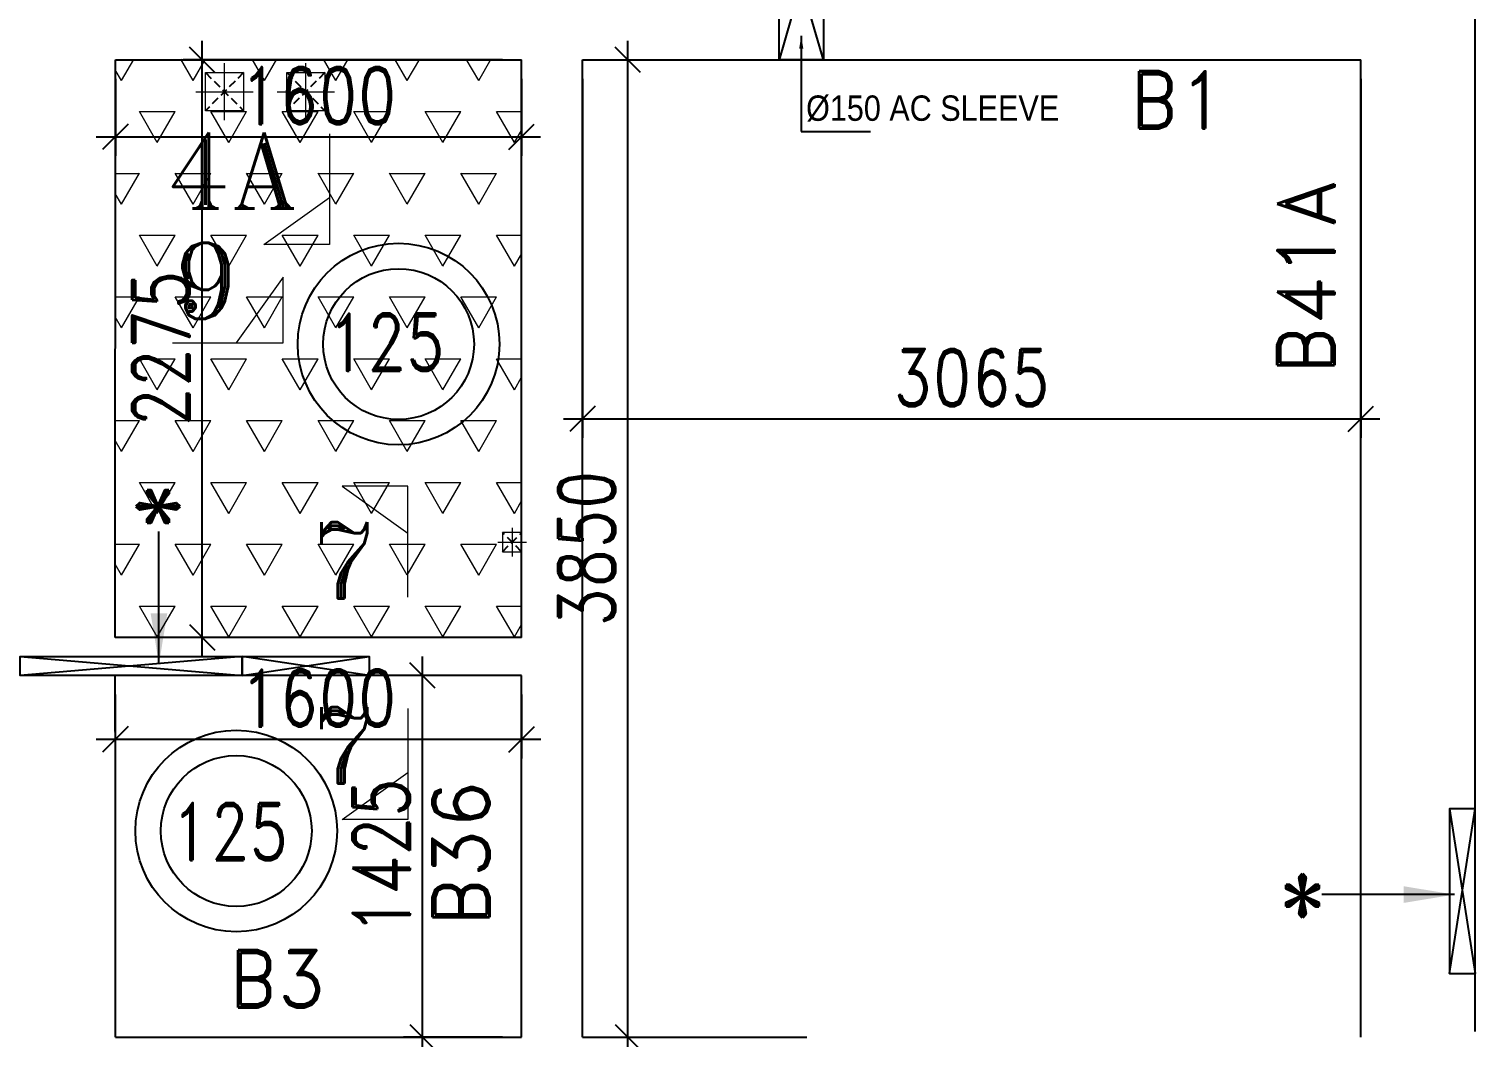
# Model space of a CAD drawing. Header units: millimetres. Extents: x 2061841 to 105821645, y -77612 to 48520811.
# Drawn here: x 2443415 to 2449111, y 34525 to 38498 of the extents above; entities that cross this region are included whole.
import ezdxf

# ---------------------------------------------------------------- set-up
doc = ezdxf.new("R2010")
doc.units = ezdxf.units.MM
doc.header["$LTSCALE"] = 10
doc.header["$MEASUREMENT"] = 0
doc.linetypes.add('$0$HIDDEN', pattern=[0.375, 0.25, -0.125])
doc.linetypes.add('HIDDEN2', pattern=[4.7625, 3.175, -1.5875])
for name, color, linetype, lineweight in [('0-PL-DP CUTOUT', 32, 'Continuous', 9), ('s-opening text', 4, 'Continuous', 9), ('SEC-LINE', 1, 'Continuous', 15), ('VIN SUNK HATCH', 8, 'Continuous', 0)]:
    doc.layers.add(name, color=color, linetype=linetype, lineweight=lineweight)
for name, color, linetype in [('A-Comments', 30, 'Continuous'), ('A-FLOR-HIDN', 8, 'HIDDEN2'), ('A-HATCH', 8, 'Continuous'), ('BEAM NO', 2, 'Continuous'), ('S-OPENING', 6, 'Continuous'), ('SLEEVE 150 NEW', 51, 'Continuous'), ('VIN_BEAM', 4, 'Continuous'), ('VIN_SLAB THK', 2, 'Continuous')]:
    doc.layers.add(name, color=color, linetype=linetype)
doc.styles.add('200', font='romand.shx', dxfattribs={"width": 0.8, "height": 225})
doc.styles.add('KCP', font='', dxfattribs={"width": 0.9, "height": 200})
doc.styles.add('MAH', font='romand.shx', dxfattribs={"height": 210})
doc.styles.add('RT', font='romant.shx', dxfattribs={"height": 250})
doc.styles.add('ST', font='romand.shx', dxfattribs={"height": 4})
doc.styles.add('WD-50', font='ARIALN.TTF', dxfattribs={"height": 150})
doc.styles.get('KCP').set_extended_font_data('Bahnschrift')
doc.dimstyles.new('GR1', dxfattribs={"dimtxt": 225, "dimasz": 125, "dimexe": 125, "dimexo": 100, "dimgap": 50, "dimtad": 1, "dimdec": 0, "dimzin": 3, "dimdsep": 46, "dimtxsty": '200', "dimblk1": 'OBLIQUE', "dimblk2": 'OBLIQUE', "dimsah": 1, "dimcen": 0.0625, "dimdle": 125, "dimclrd": 3, "dimclre": 3, "dimclrt": 2, "dimadec": 0, "dimazin": 0, "dimtfac": 1, "dimtdec": 0, "dimtix": 1, "dimtmove": 0, "dimatfit": 3, "dimfxl": 1, "dimtolj": 1, "dimtzin": 0, "dimarcsym": 0})
doc.dimstyles.new('GR2', dxfattribs={"dimtxt": 225, "dimasz": 100, "dimexe": 75, "dimexo": 75, "dimgap": 50, "dimtad": 1, "dimdec": 0, "dimdsep": 46, "dimtxsty": '200', "dimblk1": 'OBLIQUE', "dimblk2": 'OBLIQUE', "dimsah": 1, "dimcen": 50, "dimdle": 75, "dimclrd": 3, "dimclre": 3, "dimclrt": 2, "dimadec": 0, "dimazin": 0, "dimtfac": 1, "dimtdec": 0, "dimtix": 1, "dimtmove": 0, "dimatfit": 3, "dimldrblk": 'OBLIQUE', "dimfxl": 1, "dimtolj": 1, "dimtzin": 0, "dimarcsym": 0})
doc.dimstyles.new('wd-50', dxfattribs={"dimtxt": 90, "dimasz": 50, "dimexe": 35, "dimexo": 50, "dimgap": 25, "dimtad": 1, "dimrnd": 5, "dimzin": 12, "dimdsep": 46, "dimtxsty": 'WD-50', "dimblk": 'ARCHTICK', "dimblk2": 'ARCHTICK', "dimcen": 50, "dimdle": 35, "dimclrd": 5, "dimclre": 5, "dimclrt": 4, "dimadec": 0, "dimazin": 0, "dimtfac": 1, "dimtmove": 1, "dimatfit": 2, "dimfxl": 1, "dimtolj": 1, "dimtzin": 12, "dimlwd": -1, "dimlwe": -1, "dimarcsym": 0})

# ---------------------------------------------------------------- blocks, each defined once
blk = doc.blocks.new('A$C21A8152F')
at = {"layer": 'SEC-LINE'}
for p, q in [((512.9, 310.8), (292.5, 2.7)), ((512.9, 2.7), (512.9, 310.8)), ((-6.7, 2.7), (512.9, 2.7))]:
    blk.add_line(p, q, dxfattribs=at)
blk = doc.blocks.new('_Oblique')
at = {"color": 0, "linetype": 'ByBlock', "lineweight": -2}
blk.add_line((-0.5, -0.5), (0.5, 0.5), dxfattribs=at)
blk = doc.blocks.new('_ArchTick')
at = {"color": 0, "linetype": 'ByBlock', "const_width": 0.15}
blk.add_lwpolyline([(-0.5, -0.5), (0.5, 0.5)], dxfattribs=at)
blk = doc.blocks.new('*D2512')
at = {"layer": 'A-HATCH', "color": 3, "lineweight": -2, "transparency": 16777216}
for p, q in [((2443755.5, 38300.3), (2443755.5, 37997.4)), ((2445355.5, 38300.3), (2445355.5, 37997.4)), ((2443680.5, 38072.4), (2445430.5, 38072.4))]:
    blk.add_line(p, q, dxfattribs=at)
at = {"layer": 'Defpoints', "color": 0, "transparency": 16777216}
for p in [(2443755.5, 38375.3, -643584.3), (2445355.5, 38375.3, -643584.3), (2445355.5, 38072.4)]:
    blk.add_point(p, dxfattribs=at)
at = {"layer": 'A-HATCH', "color": 3, "lineweight": -2, "transparency": 16777216, "xscale": 100, "yscale": 100, "zscale": 100, "rotation": 180}
blk.add_blockref('_Oblique', (2443755.5, 38072.4), dxfattribs=at)
at = {"layer": 'A-HATCH', "color": 3, "lineweight": -2, "transparency": 16777216, "xscale": 100, "yscale": 100, "zscale": 100}
blk.add_blockref('_Oblique', (2445355.5, 38072.4), dxfattribs=at)
at = {"layer": 'A-HATCH', "color": 2, "transparency": 16777216, "insert": (2444555.5, 38234.9), "char_height": 225, "attachment_point": 5, "style": '200'}
blk.add_mtext('\\A1;1600', dxfattribs=at)
blk = doc.blocks.new('OBLIQUE')
blk = doc.blocks.new('*D2513')
at = {"layer": 'A-HATCH', "color": 3, "lineweight": -2, "transparency": 16777216}
for p, q in [((2444097.3, 36025.3), (2444097.3, 38450.3)), ((2445280.5, 38375.3), (2444022.3, 38375.3)), ((2445280.7, 36100.3), (2444022.3, 36100.3))]:
    blk.add_line(p, q, dxfattribs=at)
at = {"layer": 'Defpoints', "color": 0, "transparency": 16777216}
for p in [(2444097.3, 38375.3), (2445355.5, 38375.3, -643584.3), (2445355.7, 36100.3, -643584.3)]:
    blk.add_point(p, dxfattribs=at)
at = {"layer": 'A-HATCH', "color": 3, "lineweight": -2, "transparency": 16777216, "xscale": 100, "yscale": 100, "zscale": 100}
for p, rotation in [((2444097.3, 38375.3), 90), ((2444097.3, 36100.3), 270)]:
    blk.add_blockref('_Oblique', p, dxfattribs=dict(at, rotation=rotation))
at = {"layer": 'A-HATCH', "color": 2, "transparency": 16777216, "insert": (2443934.8, 37237.8), "char_height": 225, "attachment_point": 5, "rotation": 90, "style": '200'}
blk.add_mtext('\\A1;2275', dxfattribs=at)
blk = doc.blocks.new('*D2514')
at = {"layer": 'A-HATCH', "color": 3, "lineweight": -2, "transparency": 16777216}
for p, q in [((2445773.9, 34450.3), (2445773.9, 38450.3)), ((2445670.5, 38375.3), (2445848.9, 38375.3)), ((2445670.5, 34525.3), (2445848.9, 34525.3))]:
    blk.add_line(p, q, dxfattribs=at)
at = {"layer": 'Defpoints', "color": 0, "transparency": 16777216}
for p in [(2445595.5, 38375.3, -643584.3), (2445773.9, 38375.3), (2445595.5, 34525.3, -643584.3)]:
    blk.add_point(p, dxfattribs=at)
at = {"layer": 'A-HATCH', "color": 3, "lineweight": -2, "transparency": 16777216, "xscale": 100, "yscale": 100, "zscale": 100}
for p, rotation in [((2445773.9, 38375.3), 90), ((2445773.9, 34525.3), 270)]:
    blk.add_blockref('_Oblique', p, dxfattribs=dict(at, rotation=rotation))
at = {"layer": 'A-HATCH', "color": 2, "transparency": 16777216, "insert": (2445611.4, 36450.3), "char_height": 225, "attachment_point": 5, "rotation": 90, "style": '200'}
blk.add_mtext('\\A1;3850', dxfattribs=at)
blk = doc.blocks.new('*D2515')
at = {"layer": 'A-HATCH', "color": 3, "lineweight": -2, "transparency": 16777216}
for p, q in [((2445595.5, 38300.3), (2445595.5, 36886.1)), ((2448660.5, 38300.3), (2448660.5, 36886.1)), ((2445520.5, 36961.1), (2448735.5, 36961.1))]:
    blk.add_line(p, q, dxfattribs=at)
at = {"layer": 'Defpoints', "color": 0, "transparency": 16777216}
for p in [(2445595.5, 38375.3, -643584.3), (2448660.5, 38375.3, -643584.3), (2448660.5, 36961.1)]:
    blk.add_point(p, dxfattribs=at)
at = {"layer": 'A-HATCH', "color": 3, "lineweight": -2, "transparency": 16777216, "xscale": 100, "yscale": 100, "zscale": 100, "rotation": 180}
blk.add_blockref('_Oblique', (2445595.5, 36961.1), dxfattribs=at)
at = {"layer": 'A-HATCH', "color": 3, "lineweight": -2, "transparency": 16777216, "xscale": 100, "yscale": 100, "zscale": 100}
blk.add_blockref('_Oblique', (2448660.5, 36961.1), dxfattribs=at)
at = {"layer": 'A-HATCH', "color": 2, "transparency": 16777216, "insert": (2447128, 37123.6), "char_height": 225, "attachment_point": 5, "style": '200'}
blk.add_mtext('\\A1;3065', dxfattribs=at)
blk = doc.blocks.new('*D2520')
at = {"layer": 'A-HATCH', "color": 3, "lineweight": -2, "transparency": 16777216}
for p, q in [((2443755.4, 35875.3), (2443755.4, 35623.4)), ((2445355.7, 35875.3), (2445355.7, 35623.4)), ((2445430.7, 35698.4), (2443680.4, 35698.4))]:
    blk.add_line(p, q, dxfattribs=at)
at = {"layer": 'Defpoints', "color": 0, "transparency": 16777216}
for p in [(2443755.4, 35950.3, -643584.3), (2445355.7, 35950.3, -643584.3), (2443755.4, 35698.4)]:
    blk.add_point(p, dxfattribs=at)
at = {"layer": 'A-HATCH', "color": 3, "lineweight": -2, "transparency": 16777216, "xscale": 100, "yscale": 100, "zscale": 100, "rotation": 180}
blk.add_blockref('_Oblique', (2443755.4, 35698.4), dxfattribs=at)
at = {"layer": 'A-HATCH', "color": 3, "lineweight": -2, "transparency": 16777216, "xscale": 100, "yscale": 100, "zscale": 100}
blk.add_blockref('_Oblique', (2445355.7, 35698.4), dxfattribs=at)
at = {"layer": 'A-HATCH', "color": 2, "transparency": 16777216, "insert": (2444555.5, 35860.9), "char_height": 225, "attachment_point": 5, "style": '200'}
blk.add_mtext('\\A1;1600', dxfattribs=at)
blk = doc.blocks.new('*D2521')
at = {"layer": 'A-HATCH', "color": 3, "lineweight": -2, "transparency": 16777216}
for p, q in [((2444965.1, 34450.3), (2444965.1, 36025.3)), ((2445280.7, 35950.3), (2444890.1, 35950.3)), ((2445280.5, 34525.3), (2444890.1, 34525.3))]:
    blk.add_line(p, q, dxfattribs=at)
at = {"layer": 'Defpoints', "color": 0, "transparency": 16777216}
for p in [(2444965.1, 35950.3), (2445355.7, 35950.3, -643584.3), (2445355.5, 34525.3, -643584.3)]:
    blk.add_point(p, dxfattribs=at)
at = {"layer": 'A-HATCH', "color": 3, "lineweight": -2, "transparency": 16777216, "xscale": 100, "yscale": 100, "zscale": 100}
for p, rotation in [((2444965.1, 35950.3), 90), ((2444965.1, 34525.3), 270)]:
    blk.add_blockref('_Oblique', p, dxfattribs=dict(at, rotation=rotation))
at = {"layer": 'A-HATCH', "color": 2, "transparency": 16777216, "insert": (2444802.6, 35237.8), "char_height": 225, "attachment_point": 5, "rotation": 90, "style": '200'}
blk.add_mtext('\\A1;1425', dxfattribs=at)

msp = doc.modelspace()

# ---------------------------------------------------------------- hatches: boundary and pattern name
at = {"layer": 'A-Comments'}
h = msp.add_hatch(dxfattribs=at)
h.set_pattern_fill('HONEY', color=81, scale=200)
h.set_pattern_definition([(0, (-117649.42, -156143.888), (37.5, 21.6506351), [25, -50]), (120, (-117649.42, -156143.888), (-37.5, 21.6506351), [25, -50]), (60, (-117649.42, -156143.888), (8e-15, 43.30127019), [-50, 25])])
edge = h.paths.add_edge_path()
edge.add_line((2449110.5, 38975.3), (2449010.5, 38975.3))
edge.add_line((2449010.5, 38975.3), (2449010.5, 40275.3))
edge.add_arc((2448610.5, 40275.3), 400, 0.0001, 90)
edge.add_line((2448610.5, 40675.3), (2437455.5, 40675.3))
edge.add_arc((2437455.5, 39775.3), 900, 90, 180)
edge.add_line((2436555.5, 39775.3), (2436555.5, 22925.3))
edge.add_line((2436555.5, 22925.3), (2436455.5, 22925.3))
edge.add_line((2436455.5, 22925.3), (2436455.5, 39775.3))
edge.add_arc((2437455.5, 39775.3), 1000, 90, 180, ccw=False)
edge.add_line((2437455.5, 40775.3), (2448610.5, 40775.3))
edge.add_arc((2448610.5, 40275.3), 500, 0.0001, 90, ccw=False)
edge.add_line((2449110.5, 40275.3), (2449110.5, 38975.3))
h = msp.add_hatch(dxfattribs=at)
h.set_pattern_fill('HONEY', color=81, scale=200)
h.set_pattern_definition([(0, (-117649.42, -156143.888), (37.5, 21.6506351), [25, -50]), (120, (-117649.42, -156143.888), (-37.5, 21.6506351), [25, -50]), (60, (-117649.42, -156143.888), (8e-15, 43.30127019), [-50, 25])])
edge = h.paths.add_edge_path()
edge.add_line((2449110.5, 38975.3), (2449010.5, 38975.3))
edge.add_line((2449010.5, 38975.3), (2449010.5, 40275.3))
edge.add_arc((2448610.5, 40275.3), 400, 0.0001, 90)
edge.add_line((2448610.5, 40675.3), (2437455.5, 40675.3))
edge.add_arc((2437455.5, 39775.3), 900, 90, 180)
edge.add_line((2436555.5, 39775.3), (2436555.5, 22925.3))
edge.add_line((2436555.5, 22925.3), (2436455.5, 22925.3))
edge.add_line((2436455.5, 22925.3), (2436455.5, 39775.3))
edge.add_arc((2437455.5, 39775.3), 1000, 90, 180, ccw=False)
edge.add_line((2437455.5, 40775.3), (2448610.5, 40775.3))
edge.add_arc((2448610.5, 40275.3), 500, 0.0001, 90, ccw=False)
edge.add_line((2449110.5, 40275.3), (2449110.5, 38975.3))
at = {"layer": 'VIN SUNK HATCH'}
h = msp.add_hatch(dxfattribs=at)
h.set_pattern_fill('EARTH', color=8, scale=1500)
h.set_pattern_definition([(0, (-3646.26, 480.24), (375, 375), [375, -375]), (0, (-3646.26, 620.86), (375, 375), [375, -375]), (0, (-3646.26, 761.5), (375, 375), [375, -375]), (90, (-3599.4, 808.36), (-375, 375), [375, -375]), (90, (-3458.76, 808.36), (-375, 375), [375, -375]), (90, (-3318.14, 808.36), (-375, 375), [375, -375])])
edge = h.paths.add_edge_path()
edge.add_line((2436655.5, 39775.3), (2436670.5, 33650.3))
edge.add_line((2436670.5, 33650.3), (2437580.5, 33650.3))
edge.add_line((2437580.5, 33650.3), (2437555.6, 33800.3))
edge.add_line((2437555.6, 33800.3), (2437555.6, 35225.3))
edge.add_line((2437555.6, 35225.3), (2437580.5, 35375.3))
edge.add_line((2437580.5, 35375.3), (2438280.5, 35375.3))
edge.add_line((2438280.5, 35375.3), (2438280.5, 35775.2))
edge.add_line((2438280.5, 35775.2), (2438280.4, 35772.2))
edge.add_line((2438280.4, 35772.2), (2438280.4, 37575.3))
edge.add_line((2438280.4, 37575.3), (2438280.5, 37575.3))
edge.add_line((2438280.5, 37575.3), (2438280.5, 38975.3))
edge.add_line((2438280.5, 38975.3), (2440905.5, 38975.3))
edge.add_line((2440905.5, 38975.3), (2443405.5, 38975.3))
edge.add_line((2443405.5, 38975.3), (2443405.5, 39225.3))
edge.add_line((2443405.5, 39225.3), (2444696.7, 39225.3))
edge.add_line((2444696.7, 39225.3), (2445136.2, 39225.3))
edge.add_line((2445136.2, 39225.3), (2445355.5, 39225.3))
edge.add_line((2445355.5, 39225.3), (2445355.5, 38975.3))
edge.add_line((2445355.5, 38975.3), (2445380.5, 38975.3))
edge.add_line((2445380.5, 38975.3), (2447930.5, 38975.3))
edge.add_line((2447930.5, 38975.3), (2448910.5, 38975.3))
edge.add_line((2448910.5, 38975.3), (2448910.5, 40275.3))
edge.add_arc((2448610.5, 40275.3), 300, 360, 450)
edge.add_line((2448610.5, 40575.3), (2437409, 40573.9))
edge.add_arc((2437454.7, 39776.1), 799.2, 93.2737, 180.0569)
edge = h.paths.add_edge_path(flags=16)
edge.add_arc((2442968.6, 39899.4), 447.1, 0, 180, ccw=False)
edge.add_arc((2442968.6, 39899.4), 447.1, 180, 360, ccw=False)
edge = h.paths.add_edge_path(flags=0)
edge.add_arc((2442968.6, 39899.4), 347.1, 0, 180, ccw=False)
edge.add_arc((2442968.6, 39899.4), 347.1, 180, 360, ccw=False)
h.paths.add_polyline_path([(2437480.1, 34235.6), (2437518.7, 34235.6), (2437518.7, 34835.6), (2437480.1, 34835.6)], flags=16)
h.paths.add_polyline_path([(2437405.8, 37054.6), (2437634.4, 37054.6), (2437634.4, 37311.7), (2437405.8, 37311.7)], flags=16)
h.paths.add_polyline_path([(2445657.8, 39839.1), (2445657.8, 39610.5)], flags=16)
h.paths.add_polyline_path([(2441636.6, 39839.1), (2441636.6, 39610.5), (2441684.5, 39610.5), (2441684.5, 39839.1)], flags=16)
h.paths.add_polyline_path([(2442611, 39703), (2443378.8, 39703), (2443378.8, 40078), (2442611, 40078)], flags=16)
h = msp.add_hatch(dxfattribs=at)
h.set_pattern_fill('TRIANG', color=8, scale=750)
h.set_pattern_definition([(60, (1672873.74, -43545.7), (-140.625, 243.569645), [140.625, -140.625]), (120, (1672873.74, -43545.7), (-281.25, 2e-07), [140.625, -140.625]), (0, (1672803.42, -43423.93), (140.625, 243.569645), [140.625, -140.625])])
edge = h.paths.add_edge_path()
edge.add_line((2445355.9, 38379.2), (2443755.4, 38377.6))
edge.add_line((2443755.4, 38377.6), (2443755.4, 36240.8))
edge.add_line((2443755.4, 36240.8), (2443755.6, 36037.8))
edge.add_line((2443755.6, 36037.8), (2445355.5, 36037.8))
edge.add_line((2445355.5, 36037.8), (2445355.9, 38528.4))

# ---------------------------------------------------------------- linework, layer by layer
at = {"layer": '0-PL-DP CUTOUT', "color": 32, "ltscale": 15, "extrusion": (8.41183e-09, 2.01816e-08, 1)}
for p, q in [((2444185.5, 38137.7, -643584.3), (2444185.5, 38362.7, -643584.3)), ((2444505.5, 38137.7, -643584.3), (2444505.5, 38362.7, -643584.3)), ((2444073, 38250.2, -643584.3), (2444298, 38250.2, -643584.3)), ((2444393, 38250.2, -643584.3), (2444618, 38250.2, -643584.3))]:
    msp.add_line(p, q, dxfattribs=at)
at = {"layer": '0-PL-DP CUTOUT', "color": 32, "ltscale": 15, "extrusion": (8.41183e-09, -2.01816e-08, 1)}
for p, q in [((2445318, 36531.5, -643584.3), (2445318, 36419, -643584.3)), ((2445261.8, 36475.3, -643584.3), (2445374.3, 36475.3, -643584.3))]:
    msp.add_line(p, q, dxfattribs=at)
at = {"layer": '0-PL-DP CUTOUT', "color": 32, "extrusion": (8.41183e-09, 2.01816e-08, 1), "elevation": -643584.3}
for points in [[(2444260.5, 38325.3), (2444260.5, 38175.3), (2444110.5, 38175.3), (2444110.5, 38325.3)], [(2444580.5, 38325.3), (2444580.5, 38175.3), (2444430.5, 38175.3), (2444430.5, 38325.3)]]:
    msp.add_lwpolyline(points, close=True, dxfattribs=at)
at = {"layer": '0-PL-DP CUTOUT', "color": 32, "extrusion": (8.41183e-09, -2.01816e-08, 1), "elevation": -643584.3}
msp.add_lwpolyline([(2445355.5, 36437.8), (2445355.5, 36512.8), (2445280.5, 36512.8), (2445280.5, 36437.8)], close=True, dxfattribs=at)
at = {"layer": 'A-FLOR-HIDN', "color": 32, "extrusion": (8.41183e-09, 2.01816e-08, 1)}
for p, q in [((2444260.5, 38325.2, -643584.3), (2444110.5, 38175.2, -643584.3)), ((2444110.5, 38325.2, -643584.3), (2444260.5, 38175.2, -643584.3)), ((2444580.5, 38325.2, -643584.3), (2444430.5, 38175.2, -643584.3)), ((2444430.5, 38325.2, -643584.3), (2444580.5, 38175.2, -643584.3))]:
    msp.add_line(p, q, dxfattribs=at)
at = {"layer": 'A-FLOR-HIDN', "color": 32, "extrusion": (8.41183e-09, -2.01816e-08, 1)}
for p, q in [((2445355.5, 36437.8, -643584.3), (2445280.5, 36512.8, -643584.3)), ((2445280.5, 36437.8, -643584.3), (2445355.5, 36512.8, -643584.3))]:
    msp.add_line(p, q, dxfattribs=at)
at = {"layer": 'S-OPENING'}
for p, q in [((2443380.5, 36025.3, -643584.3), (2444255.5, 35950.3, -643584.3)), ((2444255.5, 36025.3, -643584.3), (2443380.5, 35950.3, -643584.3)), ((2444755.5, 35950.3, -643584.3), (2444255.5, 36025.3, -643584.3)), ((2444255.5, 35950.3, -643584.3), (2444755.5, 36025.3, -643584.3)), ((2449010.5, 34775.2, -643584.3), (2449110.5, 35425.2, -643584.3)), ((2449010.5, 35425.2, -643584.3), (2449110.5, 34775.2, -643584.3))]:
    msp.add_line(p, q, dxfattribs=at)
at = {"layer": 'S-OPENING', "elevation": -643584.3}
for points in [[(2444255.5, 35950.3), (2443380.5, 35950.3), (2443380.5, 36025.3), (2444255.5, 36025.3)], [(2444755.5, 35950.3), (2444255.5, 35950.3), (2444255.5, 36025.3), (2444755.5, 36025.3)], [(2449110.5, 35425.2), (2449010.5, 35425.2), (2449010.5, 34775.2), (2449110.5, 34775.2)]]:
    msp.add_lwpolyline(points, close=True, dxfattribs=at)
at = {"layer": 'SLEEVE 150 NEW'}
for p, q in [((2446544.3, 38976.1, -643584.3), (2446369.3, 38376.1, -643584.3)), ((2446544.3, 38376.1, -643584.3), (2446369.3, 38976.1, -643584.3))]:
    msp.add_line(p, q, dxfattribs=at)
at = {"layer": 'SLEEVE 150 NEW', "elevation": -643584.3}
msp.add_lwpolyline([(2446369.3, 38976.1), (2446544.3, 38976.1), (2446544.3, 38376.1), (2446369.3, 38376.1)], close=True, dxfattribs=at)
at = {"layer": 'VIN_BEAM'}
for p, q in [((2449110.5, 34547.2, -643584.3), (2449110.5, 38972.2, -643584.3)), ((2443755.4, 36100.3, -643584.3), (2443755.5, 38375.3, -643584.3)), ((2443755.5, 38375.3, -643584.3), (2445355.5, 38375.3, -643584.3)), ((2445355.7, 36100.3, -643584.3), (2445355.5, 38375.3, -643584.3)), ((2445355.7, 36100.3, -643584.3), (2443755.4, 36100.3, -643584.3)), ((2445355.5, 34525.3, -643584.3), (2445355.7, 35950.3, -643584.3))]:
    msp.add_line(p, q, dxfattribs=at)
at = {"layer": 'VIN_BEAM', "linetype": '$0$HIDDEN'}
for p, q in [((2445595.5, 38375.3, -643584.3), (2448660.5, 38375.3, -643584.3)), ((2445595.5, 34525.3, -643584.3), (2445595.5, 38375.3, -643584.3)), ((2448660.5, 34525.3, -643584.3), (2448660.5, 38375.3, -643584.3)), ((2443755.5, 34525.3, -643584.3), (2443755.4, 35950.3, -643584.3)), ((2445355.7, 35950.3, -643584.3), (2443755.4, 35950.3, -643584.3)), ((2443755.5, 34525.3, -643584.3), (2445355.9, 34525.3, -643584.3)), ((2445595.5, 34525.3, -643584.3), (2446480.5, 34525.3, -643584.3))]:
    msp.add_line(p, q, dxfattribs=at)
at = {"layer": 'VIN_SLAB THK', "color": 2, "linetype": 'Continuous', "ltscale": 0.25}
for centre, radius in [((2444871, 37255.8, -643584.3), 397.1), ((2444871, 37255.8, -643584.3), 297.1), ((2444231.7, 35337.3, -643584.3), 397.1), ((2444231.7, 35337.3, -643584.3), 297.1)]:
    msp.add_circle(centre, radius, dxfattribs=at)

# ---------------------------------------------------------------- block references
at = {"layer": 'SEC-LINE', "yscale": 0.8399999998509884, "zscale": 0.8399999998509884}
for p, xscale, rotation in [((2444601, 38079.1, -643584.3), -0.8399999998509884, 89.9999999999999), ((2444910.1, 36264.7, -643584.3), 0.8399999998509884, 90.00000000000006), ((2444910.1, 35814, -643584.3), -0.8399999998509884, 89.99999999999984)]:
    msp.add_blockref('A$C21A8152F', p, dxfattribs=dict(at, xscale=xscale, rotation=rotation))
at = {"layer": 'SEC-LINE', "xscale": 0.8399999998509884, "yscale": 0.8399999998509884, "zscale": 0.8399999998509884}
msp.add_blockref('A$C21A8152F', (2443986, 37257.8, -643584.3), dxfattribs=at)

# ---------------------------------------------------------------- texts
at = {"layer": 'BEAM NO', "color": 4, "style": 'MAH'}
for s, p in [('B1', (2447749.2, 38105.5, -643584.3)), ('B3', (2444200.1, 34642.5, -643584.3))]:
    msp.add_text(s, height=225, dxfattribs=at).set_placement(p)
for s, p in [('B41A', (2448556.7, 37134, -643196.1)), ('B36', (2445229.3, 34959.7, -643196.1))]:
    msp.add_text(s, height=225, rotation=90, dxfattribs=at).set_placement(p)
at = {"layer": 's-opening text', "style": 'RT', "text_generation_flag": 4}
for rotation, p in [(270, (2444137.6, 36719.2, -643584.3)), (180, (2448533.6, 34868.5, -643584.3))]:
    msp.add_text('*', height=300, rotation=rotation, dxfattribs=at).set_placement(p)
at = {"layer": 'SEC-LINE', "style": 'RT'}
for s, p in [('4A', (2443956.5, 37789.8, -643584.3)), ('9', (2443980.8, 37355.2, -643584.3)), ('7', (2444529.2, 36254, -643584.3)), ('7', (2444529.2, 35524.7, -643584.3))]:
    msp.add_text(s, height=300, dxfattribs=at).set_placement(p)
at = {"layer": 'SLEEVE 150 NEW', "style": 'KCP', "width": 0.9}
msp.add_text('Ø150 AC SLEEVE', height=100, rotation=360, dxfattribs=at).set_placement((2446475.9, 38135.4, -644249))
at = {"layer": 'VIN_SLAB THK', "color": 2, "linetype": 'Continuous', "ltscale": 0.25, "style": 'ST', "width": 0.8}
for p in [(2444591.2, 37151, -643584.3), (2443974.7, 35222.6, -643584.3)]:
    msp.add_text('125', height=225, dxfattribs=at).set_placement(p)

# ---------------------------------------------------------------- dimensions: what is measured, and where the dimension line sits
at = {"layer": 'A-HATCH'}
for base, p1, p2, picture, middle in [((2444097.3, 38375.3), (2445355.7, 36100.3, -643584.3), (2445355.5, 38375.3, -643584.3), '*D2513', (2443934.8, 37237.8)), ((2445773.9, 38375.3), (2445595.5, 34525.3, -643584.3), (2445595.5, 38375.3, -643584.3), '*D2514', (2445611.4, 36450.3)), ((2444965.1, 35950.3), (2445355.5, 34525.3, -643584.3), (2445355.7, 35950.3, -643584.3), '*D2521', (2444802.6, 35237.8))]:
    dim = msp.add_linear_dim(base=base, p1=p1, p2=p2, angle=90, dimstyle='GR2', override={"dimldrblk": 'OBLIQUE'}, dxfattribs=at)
    dim.commit()
    dim.dimension.update_dxf_attribs({"geometry": picture, "text_midpoint": middle})
for base, p1, p2, picture, middle in [((2445355.5, 38072.4), (2443755.5, 38375.3, -643584.3), (2445355.5, 38375.3, -643584.3), '*D2512', (2444555.5, 38234.9)), ((2448660.5, 36961.1), (2445595.5, 38375.3, -643584.3), (2448660.5, 38375.3, -643584.3), '*D2515', (2447128, 37123.6)), ((2443755.4, 35698.4), (2445355.7, 35950.3, -643584.3), (2443755.4, 35950.3, -643584.3), '*D2520', (2444555.5, 35860.9))]:
    dim = msp.add_linear_dim(base=base, p1=p1, p2=p2, dimstyle='GR2', override={"dimldrblk": 'OBLIQUE'}, dxfattribs=at)
    dim.commit()
    dim.dimension.update_dxf_attribs({"geometry": picture, "text_midpoint": middle})

# ---------------------------------------------------------------- leaders
at = {"layer": 's-opening text'}
for points in [[(2443927.2, 35995.1, -643584.3), (2443927.2, 36517, -643584.3)], [(2449029.2, 35086.8, -643584.3), (2448507.2, 35086.8, -643584.3)]]:
    msp.add_leader(points, dimstyle='GR1', override={"dimasz": 200, "dimtad": 0, "dimfxl": 125}, dxfattribs=at)
at = {"layer": 'SLEEVE 150 NEW'}
msp.add_leader([(2446456.8, 38469.8, -643584.3), (2446456.8, 38092.9, -643584.3), (2446729.6, 38092.9, -643584.3)], dimstyle='wd-50', override={"dimtxt": 200, "dimtad": 0, "dimdec": 0, "dimtxsty": 'KCP', "dimclrd": 256, "dimclre": 256, "dimclrt": 256, "dimtdec": 0, "dimarcsym": 1}, dxfattribs=at)

doc.saveas('drawing.dxf')
